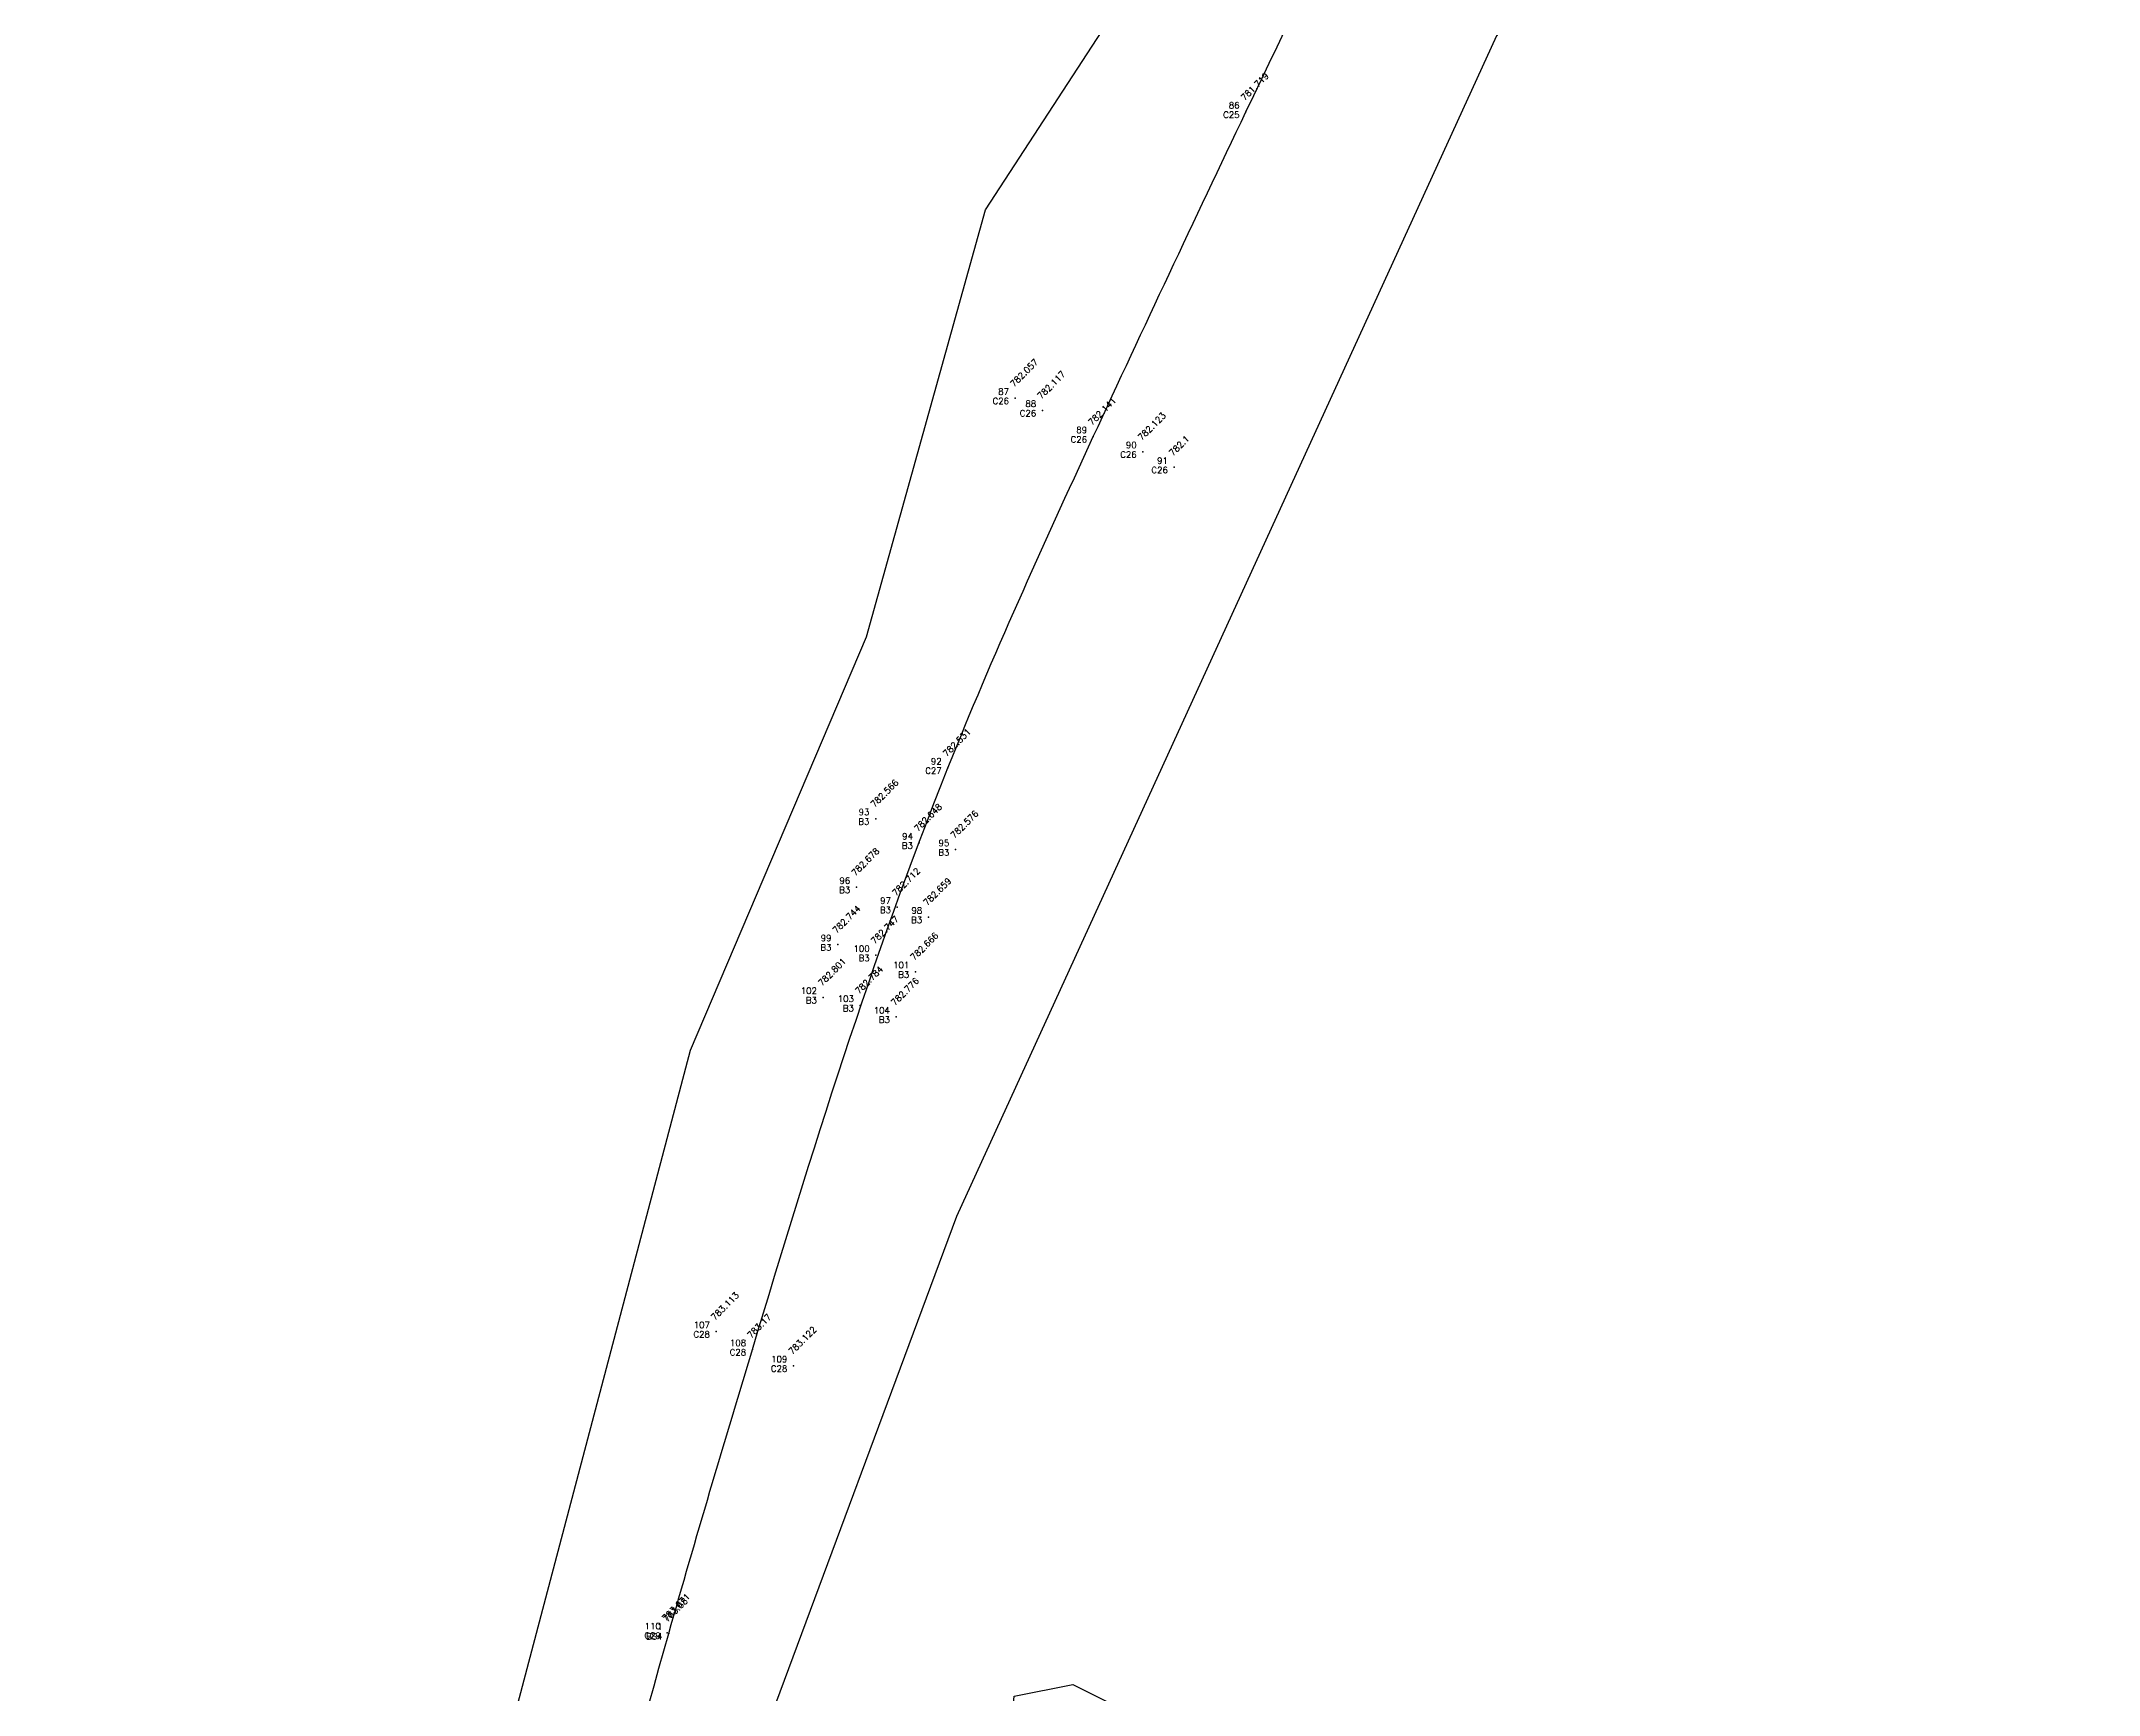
# Model space of a CAD drawing. Header units: millimetres. Extents: x 2757 to 35141, y 547 to 28513.
# Drawn here: x 2824.1 to 3260.4, y 1232.1 to 1582.8 of the extents above; entities that cross this region are included whole.
import ezdxf
from ezdxf.enums import TextEntityAlignment as Align

# ---------------------------------------------------------------- set-up
doc = ezdxf.new("R2010")
doc.units = ezdxf.units.MM
for name, color, linetype in [('Boundary', 6, 'Continuous'), ('Points', 7, 'Continuous'), ('Points-ELV', 6, 'Continuous'), ('Points-NUM', 4, 'Continuous'), ('Points-TXT', 3, 'Continuous')]:
    doc.layers.add(name, color=color, linetype=linetype)
doc.styles.add('romans', font='romans.shx')

# ---------------------------------------------------------------- blocks, each defined once
blk = doc.blocks.new('POINTS')
at = {"layer": 'Points'}
blk.add_line((0, 0), (0, 0), dxfattribs=at)
blk.add_point((0, 0), dxfattribs=at)
at = {"layer": 'Points-ELV', "style": 'romans'}
blk.add_attdef('ELEV', text='', height=1, rotation=45, dxfattribs=at).set_placement((0, 0), align=Align.BOTTOM_LEFT)
at = {"layer": 'Points-NUM', "style": 'romans'}
blk.add_attdef('PTNUM', text='', height=1, dxfattribs=at).set_placement((0, 0), align=Align.BOTTOM_RIGHT)
at = {"layer": 'Points-TXT', "style": 'romans'}
blk.add_attdef('DESC', text='', height=1, dxfattribs=at).set_placement((0, 0), align=Align.BOTTOM_RIGHT)

msp = doc.modelspace()

# ---------------------------------------------------------------- linework, layer by layer
msp.add_open_spline([(2903.00211, 1082.1966, 4188.48909), (2909.40216, 1097.29475, 4187.54312), (2931.77919, 1150.08369, 4184.23565), (2951.22124, 1226.09869, 4179.56262), (2981.23865, 1326.84677, 4174.87943), (3007.89141, 1412.93532, 4173.28094), (3046.973, 1498.8222, 4170.52538), (3086.07321, 1582.01702, 4168.22307), (3134.0429, 1680.25582, 4162.17535), (3194.44025, 1759.94525, 4151.81747), (3242.43851, 1790.54354, 4146.22395), (3253.555, 1797.63015, 4144.73796)], degree=3, knots=[0, 0, 0, 0, 9.234839089, 32.288536471, 44.069697577, 68.47859829, 82.868764029, 97.140911169, 120.192093222, 144.63365201, 152.140067999, 152.140067999, 152.140067999, 152.140067999])
at = {"layer": 'Boundary'}
for points in [[(3030.39241, 1231.89528, 0), (3042.87903, 1234.35589, 0), (3071.36961, 1220.11949, 0), (3078.58019, 1206.2346, 0), (3034.20197, 1092.57852, 0), (2970.79832, 970.34426, 0), (2910.0182, 918.00442, 0), (2842.56751, 919.35258, 0), (2824.13099, 980.91911, 0), (2874.98644, 1104.25823, 0), (2912.30915, 1181.55342, 0), (2961.81477, 1368.82877, 0), (2999.13748, 1456.45995, 0), (3024.34272, 1547.01411, 0), (3060.31641, 1602.28916, 0), (3116.13584, 1714.85513, 0), (3175.94213, 1797.99241, 0), (3237.54709, 1833.04487, 0), (3394.59451, 1895.22687, 0), (3533.09326, 1919.04458, 0)], [(3539.05616, 1853.61755, 0), (3376.55441, 1817.68827, 0), (3246.2655, 1724.80954, 0), (3132.65808, 1583.96677, 0), (3018.18792, 1333.61032, 0), (2893.85819, 998.83358, 0), (2895.98196, 983.26893, 0), (2908.37067, 984.86077, 0), (3030.30064, 1230.30088, 0), (3030.43163, 1231.84274, 0)]]:
    msp.add_polyline3d(points, dxfattribs=at)

# ---------------------------------------------------------------- block references
at = {"layer": 'Points', "linetype": 'Continuous'}
ref = msp.add_blockref('POINTS', (3079.54763, 1567.7941, 4168.32251), dxfattribs=dict(at, xscale=5.332251757533057, yscale=5.332251757533057, zscale=5.332251757533057))
ref.add_attrib('PTNUM', '86', dxfattribs={"layer": 'Points-NUM', "height": 1.333063, "style": 'romans'}).set_placement((3078.21457, 1568.12737, 4168.32251), align=Align.BOTTOM_RIGHT)
ref.add_attrib('DESC', 'C25', dxfattribs={"layer": 'Points-TXT', "height": 1.333063, "style": 'romans'}).set_placement((3078.21457, 1566.12777, 4168.32251), align=Align.BOTTOM_RIGHT)
ref.add_attrib('ELEV', '781.719', dxfattribs={"layer": 'Points-ELV', "height": 1.333063, "rotation": 45, "style": 'romans'}).set_placement((3079.54763, 1569.79369, 4168.32251), align=Align.BOTTOM_LEFT)
ref = msp.add_blockref('POINTS', (3030.66155, 1507.10241, 4170.12481), dxfattribs=dict(at, xscale=5.332251757533057, yscale=5.332251757533057, zscale=5.332251757533057))
ref.add_attrib('PTNUM', '87', dxfattribs={"layer": 'Points-NUM', "height": 1.333063, "style": 'romans'}).set_placement((3029.32849, 1507.43568, 4170.12481), align=Align.BOTTOM_RIGHT)
ref.add_attrib('DESC', 'C26', dxfattribs={"layer": 'Points-TXT', "height": 1.333063, "style": 'romans'}).set_placement((3029.32849, 1505.43608, 4170.12481), align=Align.BOTTOM_RIGHT)
ref.add_attrib('ELEV', '782.057', dxfattribs={"layer": 'Points-ELV', "height": 1.333063, "rotation": 45, "style": 'romans'}).set_placement((3030.66155, 1509.102, 4170.12481), align=Align.BOTTOM_LEFT)
ref = msp.add_blockref('POINTS', (3036.42038, 1504.51627, 4170.44475), dxfattribs=dict(at, xscale=5.332251757533057, yscale=5.332251757533057, zscale=5.332251757533057))
ref.add_attrib('PTNUM', '88', dxfattribs={"layer": 'Points-NUM', "height": 1.333063, "style": 'romans'}).set_placement((3035.08732, 1504.84953, 4170.44475), align=Align.BOTTOM_RIGHT)
ref.add_attrib('DESC', 'C26', dxfattribs={"layer": 'Points-TXT', "height": 1.333063, "style": 'romans'}).set_placement((3035.08732, 1502.84994, 4170.44475), align=Align.BOTTOM_RIGHT)
ref.add_attrib('ELEV', '782.117', dxfattribs={"layer": 'Points-ELV', "height": 1.333063, "rotation": 45, "style": 'romans'}).set_placement((3036.42038, 1506.51586, 4170.44475), align=Align.BOTTOM_LEFT)
ref = msp.add_blockref('POINTS', (3047.20219, 1498.94406, 4170.57272), dxfattribs=dict(at, xscale=5.332251757533057, yscale=5.332251757533057, zscale=5.332251757533057))
ref.add_attrib('PTNUM', '89', dxfattribs={"layer": 'Points-NUM', "height": 1.333063, "style": 'romans'}).set_placement((3045.86913, 1499.27733, 4170.57272), align=Align.BOTTOM_RIGHT)
ref.add_attrib('DESC', 'C26', dxfattribs={"layer": 'Points-TXT', "height": 1.333063, "style": 'romans'}).set_placement((3045.86913, 1497.27774, 4170.57272), align=Align.BOTTOM_RIGHT)
ref.add_attrib('ELEV', '782.141', dxfattribs={"layer": 'Points-ELV', "height": 1.333063, "rotation": 45, "style": 'romans'}).set_placement((3047.20219, 1500.94366, 4170.57272), align=Align.BOTTOM_LEFT)
ref = msp.add_blockref('POINTS', (3057.72806, 1495.75538, 4170.47674), dxfattribs=dict(at, xscale=5.332251757533057, yscale=5.332251757533057, zscale=5.332251757533057))
ref.add_attrib('PTNUM', '90', dxfattribs={"layer": 'Points-NUM', "height": 1.333063, "style": 'romans'}).set_placement((3056.395, 1496.08864, 4170.47674), align=Align.BOTTOM_RIGHT)
ref.add_attrib('DESC', 'C26', dxfattribs={"layer": 'Points-TXT', "height": 1.333063, "style": 'romans'}).set_placement((3056.395, 1494.08905, 4170.47674), align=Align.BOTTOM_RIGHT)
ref.add_attrib('ELEV', '782.123', dxfattribs={"layer": 'Points-ELV', "height": 1.333063, "rotation": 45, "style": 'romans'}).set_placement((3057.72806, 1497.75497, 4170.47674), align=Align.BOTTOM_LEFT)
ref = msp.add_blockref('POINTS', (3064.33472, 1492.46005, 4170.3541), dxfattribs=dict(at, xscale=5.332251757533057, yscale=5.332251757533057, zscale=5.332251757533057))
ref.add_attrib('PTNUM', '91', dxfattribs={"layer": 'Points-NUM', "height": 1.333063, "style": 'romans'}).set_placement((3063.00166, 1492.79331, 4170.3541), align=Align.BOTTOM_RIGHT)
ref.add_attrib('DESC', 'C26', dxfattribs={"layer": 'Points-TXT', "height": 1.333063, "style": 'romans'}).set_placement((3063.00166, 1490.79372, 4170.3541), align=Align.BOTTOM_RIGHT)
ref.add_attrib('ELEV', '782.1', dxfattribs={"layer": 'Points-ELV', "height": 1.333063, "rotation": 45, "style": 'romans'}).set_placement((3064.33472, 1494.45964, 4170.3541), align=Align.BOTTOM_LEFT)
ref = msp.add_blockref('POINTS', (3016.38711, 1428.70231, 4172.6523), dxfattribs=dict(at, xscale=5.332251757533057, yscale=5.332251757533057, zscale=5.332251757533057))
ref.add_attrib('PTNUM', '92', dxfattribs={"layer": 'Points-NUM', "height": 1.333063, "style": 'romans'}).set_placement((3015.05405, 1429.03558, 4172.6523), align=Align.BOTTOM_RIGHT)
ref.add_attrib('DESC', 'C27', dxfattribs={"layer": 'Points-TXT', "height": 1.333063, "style": 'romans'}).set_placement((3015.05405, 1427.03598, 4172.6523), align=Align.BOTTOM_RIGHT)
ref.add_attrib('ELEV', '782.531', dxfattribs={"layer": 'Points-ELV', "height": 1.333063, "rotation": 45, "style": 'romans'}).set_placement((3016.38711, 1430.70191, 4172.6523), align=Align.BOTTOM_LEFT)
ref = msp.add_blockref('POINTS', (3001.05689, 1417.93116, 4172.83893), dxfattribs=dict(at, xscale=5.332251757533057, yscale=5.332251757533057, zscale=5.332251757533057))
ref.add_attrib('PTNUM', '93', dxfattribs={"layer": 'Points-NUM', "height": 1.333063, "style": 'romans'}).set_placement((2999.72382, 1418.26443, 4172.83893), align=Align.BOTTOM_RIGHT)
ref.add_attrib('DESC', 'B3', dxfattribs={"layer": 'Points-TXT', "height": 1.333063, "style": 'romans'}).set_placement((2999.72382, 1416.26484, 4172.83893), align=Align.BOTTOM_RIGHT)
ref.add_attrib('ELEV', '782.566', dxfattribs={"layer": 'Points-ELV', "height": 1.333063, "rotation": 45, "style": 'romans'}).set_placement((3001.05689, 1419.93076, 4172.83893), align=Align.BOTTOM_LEFT)
ref = msp.add_blockref('POINTS', (3010.28701, 1412.80154, 4173.27617), dxfattribs=dict(at, xscale=5.332251757533057, yscale=5.332251757533057, zscale=5.332251757533057))
ref.add_attrib('PTNUM', '94', dxfattribs={"layer": 'Points-NUM', "height": 1.333063, "style": 'romans'}).set_placement((3008.95395, 1413.1348, 4173.27617), align=Align.BOTTOM_RIGHT)
ref.add_attrib('DESC', 'B3', dxfattribs={"layer": 'Points-TXT', "height": 1.333063, "style": 'romans'}).set_placement((3008.95395, 1411.13521, 4173.27617), align=Align.BOTTOM_RIGHT)
ref.add_attrib('ELEV', '782.648', dxfattribs={"layer": 'Points-ELV', "height": 1.333063, "rotation": 45, "style": 'romans'}).set_placement((3010.28701, 1414.80113, 4173.27617), align=Align.BOTTOM_LEFT)
ref = msp.add_blockref('POINTS', (3018.00278, 1411.36716, 4172.89225), dxfattribs=dict(at, xscale=5.332251757533057, yscale=5.332251757533057, zscale=5.332251757533057))
ref.add_attrib('PTNUM', '95', dxfattribs={"layer": 'Points-NUM', "height": 1.333063, "style": 'romans'}).set_placement((3016.66972, 1411.70043, 4172.89225), align=Align.BOTTOM_RIGHT)
ref.add_attrib('DESC', 'B3', dxfattribs={"layer": 'Points-TXT', "height": 1.333063, "style": 'romans'}).set_placement((3016.66972, 1409.70083, 4172.89225), align=Align.BOTTOM_RIGHT)
ref.add_attrib('ELEV', '782.576', dxfattribs={"layer": 'Points-ELV', "height": 1.333063, "rotation": 45, "style": 'romans'}).set_placement((3018.00278, 1413.36676, 4172.89225), align=Align.BOTTOM_LEFT)
ref = msp.add_blockref('POINTS', (2997.00438, 1403.41144, 4173.43614), dxfattribs=dict(at, xscale=5.332251757533057, yscale=5.332251757533057, zscale=5.332251757533057))
ref.add_attrib('PTNUM', '96', dxfattribs={"layer": 'Points-NUM', "height": 1.333063, "style": 'romans'}).set_placement((2995.67131, 1403.74471, 4173.43614), align=Align.BOTTOM_RIGHT)
ref.add_attrib('DESC', 'B3', dxfattribs={"layer": 'Points-TXT', "height": 1.333063, "style": 'romans'}).set_placement((2995.67131, 1401.74511, 4173.43614), align=Align.BOTTOM_RIGHT)
ref.add_attrib('ELEV', '782.678', dxfattribs={"layer": 'Points-ELV', "height": 1.333063, "rotation": 45, "style": 'romans'}).set_placement((2997.00438, 1405.41104, 4173.43614), align=Align.BOTTOM_LEFT)
ref = msp.add_blockref('POINTS', (3005.63729, 1399.16697, 4173.61744), dxfattribs=dict(at, xscale=5.332251757533057, yscale=5.332251757533057, zscale=5.332251757533057))
ref.add_attrib('PTNUM', '97', dxfattribs={"layer": 'Points-NUM', "height": 1.333063, "style": 'romans'}).set_placement((3004.30423, 1399.50024, 4173.61744), align=Align.BOTTOM_RIGHT)
ref.add_attrib('DESC', 'B3', dxfattribs={"layer": 'Points-TXT', "height": 1.333063, "style": 'romans'}).set_placement((3004.30423, 1397.50064, 4173.61744), align=Align.BOTTOM_RIGHT)
ref.add_attrib('ELEV', '782.712', dxfattribs={"layer": 'Points-ELV', "height": 1.333063, "rotation": 45, "style": 'romans'}).set_placement((3005.63729, 1401.16656, 4173.61744), align=Align.BOTTOM_LEFT)
ref = msp.add_blockref('POINTS', (3012.24928, 1397.06606, 4173.33483), dxfattribs=dict(at, xscale=5.332251757533057, yscale=5.332251757533057, zscale=5.332251757533057))
ref.add_attrib('PTNUM', '98', dxfattribs={"layer": 'Points-NUM', "height": 1.333063, "style": 'romans'}).set_placement((3010.91622, 1397.39933, 4173.33483), align=Align.BOTTOM_RIGHT)
ref.add_attrib('DESC', 'B3', dxfattribs={"layer": 'Points-TXT', "height": 1.333063, "style": 'romans'}).set_placement((3010.91622, 1395.39973, 4173.33483), align=Align.BOTTOM_RIGHT)
ref.add_attrib('ELEV', '782.659', dxfattribs={"layer": 'Points-ELV', "height": 1.333063, "rotation": 45, "style": 'romans'}).set_placement((3012.24928, 1399.06566, 4173.33483), align=Align.BOTTOM_LEFT)
ref = msp.add_blockref('POINTS', (2993.01052, 1391.22191, 4173.78807), dxfattribs=dict(at, xscale=5.332251757533057, yscale=5.332251757533057, zscale=5.332251757533057))
ref.add_attrib('PTNUM', '99', dxfattribs={"layer": 'Points-NUM', "height": 1.333063, "style": 'romans'}).set_placement((2991.67746, 1391.55518, 4173.78807), align=Align.BOTTOM_RIGHT)
ref.add_attrib('DESC', 'B3', dxfattribs={"layer": 'Points-TXT', "height": 1.333063, "style": 'romans'}).set_placement((2991.67746, 1389.55559, 4173.78807), align=Align.BOTTOM_RIGHT)
ref.add_attrib('ELEV', '782.744', dxfattribs={"layer": 'Points-ELV', "height": 1.333063, "rotation": 45, "style": 'romans'}).set_placement((2993.01052, 1393.22151, 4173.78807), align=Align.BOTTOM_LEFT)
ref = msp.add_blockref('POINTS', (3001.11554, 1388.96104, 4173.80407), dxfattribs=dict(at, xscale=5.332251757533057, yscale=5.332251757533057, zscale=5.332251757533057))
ref.add_attrib('PTNUM', '100', dxfattribs={"layer": 'Points-NUM', "height": 1.333063, "style": 'romans'}).set_placement((2999.78248, 1389.29431, 4173.80407), align=Align.BOTTOM_RIGHT)
ref.add_attrib('DESC', 'B3', dxfattribs={"layer": 'Points-TXT', "height": 1.333063, "style": 'romans'}).set_placement((2999.78248, 1387.29471, 4173.80407), align=Align.BOTTOM_RIGHT)
ref.add_attrib('ELEV', '782.747', dxfattribs={"layer": 'Points-ELV', "height": 1.333063, "rotation": 45, "style": 'romans'}).set_placement((3001.11554, 1390.96063, 4173.80407), align=Align.BOTTOM_LEFT)
ref = msp.add_blockref('POINTS', (3009.50851, 1385.48441, 4173.37215), dxfattribs=dict(at, xscale=5.332251757533057, yscale=5.332251757533057, zscale=5.332251757533057))
ref.add_attrib('PTNUM', '101', dxfattribs={"layer": 'Points-NUM', "height": 1.333063, "style": 'romans'}).set_placement((3008.17544, 1385.81768, 4173.37215), align=Align.BOTTOM_RIGHT)
ref.add_attrib('DESC', 'B3', dxfattribs={"layer": 'Points-TXT', "height": 1.333063, "style": 'romans'}).set_placement((3008.17544, 1383.81808, 4173.37215), align=Align.BOTTOM_RIGHT)
ref.add_attrib('ELEV', '782.666', dxfattribs={"layer": 'Points-ELV', "height": 1.333063, "rotation": 45, "style": 'romans'}).set_placement((3009.50851, 1387.48401, 4173.37215), align=Align.BOTTOM_LEFT)
ref = msp.add_blockref('POINTS', (2989.93914, 1380.04018, 4174.09201), dxfattribs=dict(at, xscale=5.332251757533057, yscale=5.332251757533057, zscale=5.332251757533057))
ref.add_attrib('PTNUM', '102', dxfattribs={"layer": 'Points-NUM', "height": 1.333063, "style": 'romans'}).set_placement((2988.60608, 1380.37345, 4174.09201), align=Align.BOTTOM_RIGHT)
ref.add_attrib('DESC', 'B3', dxfattribs={"layer": 'Points-TXT', "height": 1.333063, "style": 'romans'}).set_placement((2988.60608, 1378.37385, 4174.09201), align=Align.BOTTOM_RIGHT)
ref.add_attrib('ELEV', '782.801', dxfattribs={"layer": 'Points-ELV', "height": 1.333063, "rotation": 45, "style": 'romans'}).set_placement((2989.93914, 1382.03978, 4174.09201), align=Align.BOTTOM_LEFT)
ref = msp.add_blockref('POINTS', (2997.78288, 1378.33919, 4174.00136), dxfattribs=dict(at, xscale=5.332251757533057, yscale=5.332251757533057, zscale=5.332251757533057))
ref.add_attrib('PTNUM', '103', dxfattribs={"layer": 'Points-NUM', "height": 1.333063, "style": 'romans'}).set_placement((2996.44982, 1378.67246, 4174.00136), align=Align.BOTTOM_RIGHT)
ref.add_attrib('DESC', 'B3', dxfattribs={"layer": 'Points-TXT', "height": 1.333063, "style": 'romans'}).set_placement((2996.44982, 1376.67287, 4174.00136), align=Align.BOTTOM_RIGHT)
ref.add_attrib('ELEV', '782.784', dxfattribs={"layer": 'Points-ELV', "height": 1.333063, "rotation": 45, "style": 'romans'}).set_placement((2997.78288, 1380.33879, 4174.00136), align=Align.BOTTOM_LEFT)
ref = msp.add_blockref('POINTS', (3005.40267, 1375.89169, 4173.9587), dxfattribs=dict(at, xscale=5.332251757533057, yscale=5.332251757533057, zscale=5.332251757533057))
ref.add_attrib('PTNUM', '104', dxfattribs={"layer": 'Points-NUM', "height": 1.333063, "style": 'romans'}).set_placement((3004.06961, 1376.22496, 4173.9587), align=Align.BOTTOM_RIGHT)
ref.add_attrib('DESC', 'B3', dxfattribs={"layer": 'Points-TXT', "height": 1.333063, "style": 'romans'}).set_placement((3004.06961, 1374.22536, 4173.9587), align=Align.BOTTOM_RIGHT)
ref.add_attrib('ELEV', '782.776', dxfattribs={"layer": 'Points-ELV', "height": 1.333063, "rotation": 45, "style": 'romans'}).set_placement((3005.40267, 1377.89129, 4173.9587), align=Align.BOTTOM_LEFT)
ref = msp.add_blockref('POINTS', (2967.23975, 1309.19055, 4175.75567), dxfattribs=dict(at, xscale=5.332251757533057, yscale=5.332251757533057, zscale=5.332251757533057))
ref.add_attrib('PTNUM', '107', dxfattribs={"layer": 'Points-NUM', "height": 1.333063, "style": 'romans'}).set_placement((2965.90668, 1309.52382, 4175.75567), align=Align.BOTTOM_RIGHT)
ref.add_attrib('DESC', 'C28', dxfattribs={"layer": 'Points-TXT', "height": 1.333063, "style": 'romans'}).set_placement((2965.90668, 1307.52423, 4175.75567), align=Align.BOTTOM_RIGHT)
ref.add_attrib('ELEV', '783.113', dxfattribs={"layer": 'Points-ELV', "height": 1.333063, "rotation": 45, "style": 'romans'}).set_placement((2967.23975, 1311.19015, 4175.75567), align=Align.BOTTOM_LEFT)
ref = msp.add_blockref('POINTS', (2974.91819, 1305.37799, 4176.05961), dxfattribs=dict(at, xscale=5.332251757533057, yscale=5.332251757533057, zscale=5.332251757533057))
ref.add_attrib('PTNUM', '108', dxfattribs={"layer": 'Points-NUM', "height": 1.333063, "style": 'romans'}).set_placement((2973.58513, 1305.71126, 4176.05961), align=Align.BOTTOM_RIGHT)
ref.add_attrib('DESC', 'C28', dxfattribs={"layer": 'Points-TXT', "height": 1.333063, "style": 'romans'}).set_placement((2973.58513, 1303.71167, 4176.05961), align=Align.BOTTOM_RIGHT)
ref.add_attrib('ELEV', '783.17', dxfattribs={"layer": 'Points-ELV', "height": 1.333063, "rotation": 45, "style": 'romans'}).set_placement((2974.91819, 1307.37759, 4176.05961), align=Align.BOTTOM_LEFT)
ref = msp.add_blockref('POINTS', (2983.65775, 1301.92269, 4175.80366), dxfattribs=dict(at, xscale=5.332251757533057, yscale=5.332251757533057, zscale=5.332251757533057))
ref.add_attrib('PTNUM', '109', dxfattribs={"layer": 'Points-NUM', "height": 1.333063, "style": 'romans'}).set_placement((2982.32469, 1302.25596, 4175.80366), align=Align.BOTTOM_RIGHT)
ref.add_attrib('DESC', 'C28', dxfattribs={"layer": 'Points-TXT', "height": 1.333063, "style": 'romans'}).set_placement((2982.32469, 1300.25637, 4175.80366), align=Align.BOTTOM_RIGHT)
ref.add_attrib('ELEV', '783.122', dxfattribs={"layer": 'Points-ELV', "height": 1.333063, "rotation": 45, "style": 'romans'}).set_placement((2983.65775, 1303.92229, 4175.80366), align=Align.BOTTOM_LEFT)
ref = msp.add_blockref('POINTS', (2956.84719, 1245.31018, 4178.73107), dxfattribs=dict(at, xscale=5.332251757533057, yscale=5.332251757533057, zscale=5.332251757533057))
ref.add_attrib('PTNUM', '110', dxfattribs={"layer": 'Points-NUM', "height": 1.333063, "style": 'romans'}).set_placement((2955.51412, 1245.64344, 4178.73107), align=Align.BOTTOM_RIGHT)
ref.add_attrib('DESC', 'C29', dxfattribs={"layer": 'Points-TXT', "height": 1.333063, "style": 'romans'}).set_placement((2955.51412, 1243.64385, 4178.73107), align=Align.BOTTOM_RIGHT)
ref.add_attrib('ELEV', '783.671', dxfattribs={"layer": 'Points-ELV', "height": 1.333063, "rotation": 45, "style": 'romans'}).set_placement((2956.84719, 1247.30977, 4178.73107), align=Align.BOTTOM_LEFT)
ref = msp.add_blockref('POINTS', (2957.19378, 1245.17154, 4178.77906), dxfattribs=dict(at, xscale=5.332251757533057, yscale=5.332251757533057, zscale=5.332251757533057))
ref.add_attrib('PTNUM', '1', dxfattribs={"layer": 'Points-NUM', "height": 1.33306, "style": 'romans'}).set_placement((2955.86072, 1245.5048, 4178.77906), align=Align.BOTTOM_RIGHT)
ref.add_attrib('DESC', 'BS4', dxfattribs={"layer": 'Points-TXT', "height": 1.333063, "style": 'romans'}).set_placement((2955.86072, 1243.50521, 4178.77906), align=Align.BOTTOM_RIGHT)
ref.add_attrib('ELEV', '783.68', dxfattribs={"layer": 'Points-ELV', "height": 1.333063, "rotation": 45, "style": 'romans'}).set_placement((2957.19378, 1247.17113, 4178.77906), align=Align.BOTTOM_LEFT)

doc.saveas('drawing.dxf')
